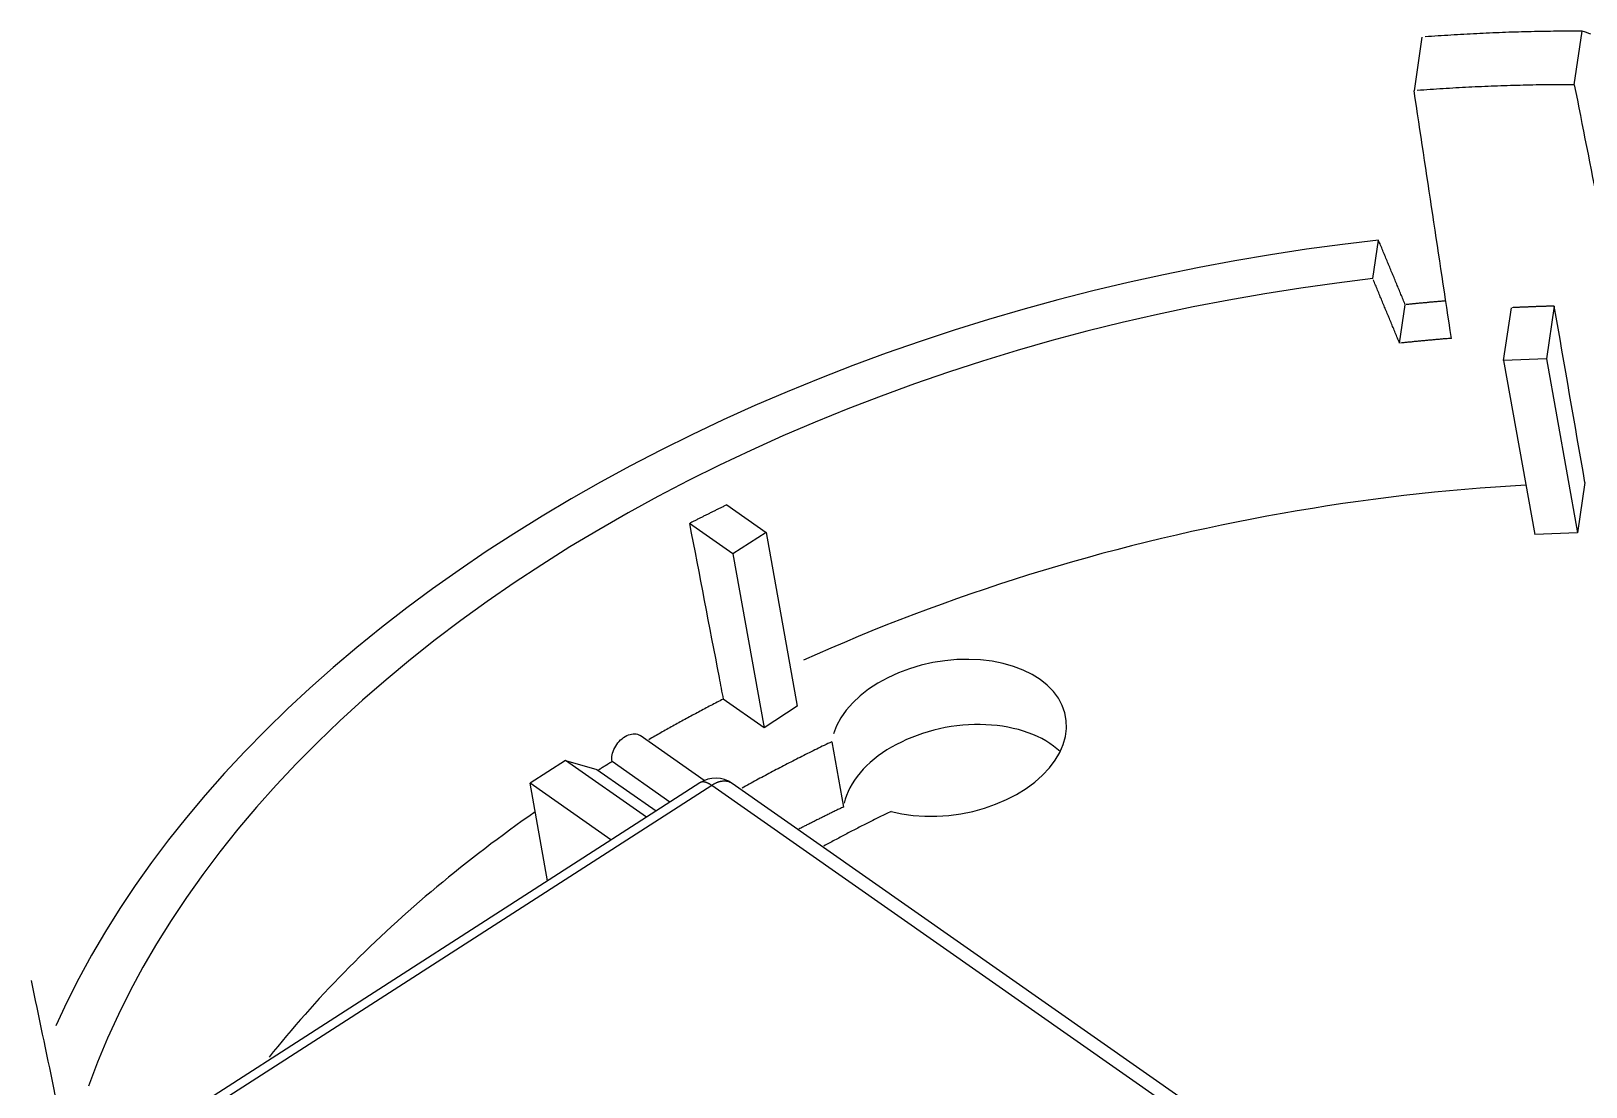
# Model space of a CAD drawing. Extents: x 31 to 995, y 307 to 726.
# Drawn here: x 371.97 to 398.8, y 558.44 to 576.66 of the extents above; entities that cross this region are included whole.
import ezdxf

# ---------------------------------------------------------------- set-up
doc = ezdxf.new("R2010")
doc.units = 0
doc.header["$LTSCALE"] = 10
doc.header["$MEASUREMENT"] = 0
doc.layers.add('3', color=7, linetype='Continuous')

msp = doc.modelspace()

# ---------------------------------------------------------------- linework, layer by layer
at = {"layer": '3', "linetype": 'Continuous'}
for p, q in [((398.599, 575.732), (398.736, 576.658)), ((395.97, 576.555), (395.834, 575.629)), ((395.122, 572.386), (395.219, 573.051)), ((395.584, 571.272), (395.682, 571.936)), ((397.379, 570.972), (397.513, 571.884)), ((398.253, 571.911), (398.118, 571)), ((398.118, 571), (397.379, 570.972)), ((397.379, 570.972), (397.916, 567.971)), ((398.118, 571), (398.655, 567.999)), ((398.783, 568.865), (398.655, 567.999)), ((383.974, 568.482), (384.654, 568.005)), ((384.079, 567.635), (383.33, 568.16)), ((384.654, 568.005), (384.079, 567.635)), ((384.654, 568.005), (385.19, 565.004)), ((398.655, 567.999), (397.916, 567.971)), ((384.079, 567.635), (384.616, 564.635)), ((384.616, 564.635), (383.912, 565.128)), ((385.19, 565.004), (384.616, 564.635)), ((383.585, 563.724), (382.479, 564.5)), ((385.784, 564.391), (385.985, 563.266)), ((381.192, 564.07), (380.579, 563.676)), ((382.588, 563.091), (381.192, 564.07)), ((381.192, 564.07), (381.732, 563.916)), ((382.993, 563.352), (381.995, 564.051)), ((381.732, 563.916), (382.755, 563.199)), ((383.509, 563.684), (373.014, 556.931)), ((383.713, 563.639), (373.217, 556.885)), ((380.88, 561.993), (380.579, 563.676)), ((381.975, 562.697), (380.579, 563.676)), ((391.538, 558.153), (383.713, 563.639)), ((391.892, 558.187), (384.067, 563.673))]:
    msp.add_line(p, q, dxfattribs=at)
for points in [[(398.736, 576.658, 0), (398.681, 576.658, 0), (398.626, 576.658, 0), (398.571, 576.658, 0), (398.516, 576.658, 0), (398.461, 576.657, 0), (398.406, 576.657, 0), (398.351, 576.656, 0), (398.296, 576.656, 0), (398.241, 576.655, 0), (398.185, 576.654, 0), (398.13, 576.653, 0), (398.075, 576.652, 0), (398.02, 576.651, 0), (397.965, 576.65, 0), (397.91, 576.649, 0), (397.854, 576.648, 0), (397.799, 576.646, 0), (397.744, 576.645, 0), (397.689, 576.643, 0), (397.633, 576.642, 0), (397.578, 576.64, 0), (397.523, 576.638, 0), (397.467, 576.637, 0), (397.412, 576.635, 0), (397.357, 576.633, 0), (397.301, 576.63, 0), (397.246, 576.628, 0), (397.191, 576.626, 0), (397.135, 576.624, 0), (397.08, 576.621, 0), (397.025, 576.619, 0), (396.969, 576.616, 0), (396.914, 576.613, 0), (396.858, 576.61, 0), (396.803, 576.608, 0), (396.747, 576.605, 0), (396.692, 576.602, 0), (396.636, 576.598, 0), (396.581, 576.595, 0), (396.525, 576.592, 0), (396.47, 576.589, 0), (396.414, 576.585, 0), (396.359, 576.582, 0), (396.303, 576.578, 0), (396.248, 576.574, 0), (396.192, 576.571, 0), (396.137, 576.567, 0), (396.081, 576.563, 0), (396.026, 576.559, 0)], [(398.599, 575.732, 0), (398.544, 575.732, 0), (398.489, 575.732, 0), (398.435, 575.732, 0), (398.38, 575.732, 0), (398.325, 575.732, 0), (398.269, 575.732, 0), (398.214, 575.731, 0), (398.159, 575.731, 0), (398.104, 575.73, 0), (398.049, 575.729, 0), (397.994, 575.729, 0), (397.939, 575.728, 0), (397.884, 575.727, 0), (397.829, 575.726, 0), (397.773, 575.725, 0), (397.718, 575.723, 0), (397.663, 575.722, 0), (397.608, 575.721, 0), (397.552, 575.719, 0), (397.497, 575.717, 0), (397.442, 575.716, 0), (397.387, 575.714, 0), (397.331, 575.712, 0), (397.276, 575.71, 0), (397.221, 575.708, 0), (397.165, 575.706, 0), (397.11, 575.704, 0), (397.054, 575.702, 0), (396.999, 575.699, 0), (396.944, 575.697, 0), (396.888, 575.694, 0), (396.833, 575.691, 0), (396.777, 575.689, 0), (396.722, 575.686, 0), (396.667, 575.683, 0), (396.611, 575.68, 0), (396.556, 575.677, 0), (396.5, 575.674, 0), (396.445, 575.67, 0), (396.389, 575.667, 0), (396.334, 575.664, 0), (396.278, 575.66, 0), (396.223, 575.656, 0), (396.167, 575.653, 0), (396.111, 575.649, 0), (396.056, 575.645, 0), (396, 575.641, 0), (395.945, 575.637, 0), (395.889, 575.633, 0)], [(395.219, 573.051, 0), (394.598, 572.977, 0), (393.978, 572.893, 0), (393.358, 572.799, 0), (392.74, 572.694, 0), (392.124, 572.579, 0), (391.51, 572.454, 0), (390.899, 572.319, 0), (390.29, 572.173, 0), (389.685, 572.018, 0), (389.084, 571.853, 0), (388.487, 571.678, 0), (387.895, 571.494, 0), (387.308, 571.3, 0), (386.726, 571.097, 0), (386.15, 570.885, 0), (385.58, 570.663, 0), (385.016, 570.433, 0), (384.46, 570.194, 0), (383.911, 569.946, 0), (383.369, 569.689, 0), (382.836, 569.425, 0), (382.31, 569.152, 0), (381.794, 568.872, 0), (381.286, 568.583, 0), (380.788, 568.287, 0), (380.3, 567.984, 0), (379.822, 567.674, 0), (379.354, 567.356, 0), (378.896, 567.032, 0), (378.45, 566.702, 0), (378.015, 566.365, 0), (377.591, 566.022, 0), (377.179, 565.673, 0), (376.78, 565.318, 0), (376.392, 564.958, 0), (376.018, 564.593, 0), (375.656, 564.223, 0), (375.307, 563.848, 0), (374.971, 563.469, 0), (374.649, 563.086, 0), (374.341, 562.698, 0), (374.047, 562.308, 0), (373.767, 561.913, 0), (373.501, 561.516, 0), (373.25, 561.115, 0), (373.013, 560.712, 0), (372.792, 560.307, 0), (372.585, 559.899, 0), (372.393, 559.49, 0)], [(395.682, 571.936, 0), (395.672, 571.958, 0), (395.663, 571.981, 0), (395.654, 572.003, 0), (395.645, 572.025, 0), (395.635, 572.047, 0), (395.626, 572.07, 0), (395.617, 572.092, 0), (395.608, 572.114, 0), (395.598, 572.137, 0), (395.589, 572.159, 0), (395.58, 572.181, 0), (395.571, 572.204, 0), (395.562, 572.226, 0), (395.552, 572.248, 0), (395.543, 572.27, 0), (395.534, 572.293, 0), (395.525, 572.315, 0), (395.515, 572.337, 0), (395.506, 572.36, 0), (395.497, 572.382, 0), (395.488, 572.404, 0), (395.478, 572.427, 0), (395.469, 572.449, 0), (395.46, 572.471, 0), (395.451, 572.493, 0), (395.441, 572.516, 0), (395.432, 572.538, 0), (395.423, 572.56, 0), (395.414, 572.583, 0), (395.404, 572.605, 0), (395.395, 572.627, 0), (395.386, 572.649, 0), (395.377, 572.672, 0), (395.367, 572.694, 0), (395.358, 572.716, 0), (395.349, 572.739, 0), (395.34, 572.761, 0), (395.33, 572.783, 0), (395.321, 572.805, 0), (395.312, 572.828, 0), (395.303, 572.85, 0), (395.293, 572.872, 0), (395.284, 572.895, 0), (395.275, 572.917, 0), (395.266, 572.939, 0), (395.256, 572.961, 0), (395.247, 572.984, 0), (395.238, 573.006, 0), (395.229, 573.028, 0)], [(395.122, 572.386, 0), (394.499, 572.31, 0), (393.878, 572.224, 0), (393.257, 572.126, 0), (392.638, 572.017, 0), (392.021, 571.898, 0), (391.407, 571.769, 0), (390.796, 571.628, 0), (390.188, 571.477, 0), (389.584, 571.316, 0), (388.984, 571.145, 0), (388.388, 570.963, 0), (387.798, 570.772, 0), (387.214, 570.571, 0), (386.635, 570.36, 0), (386.063, 570.139, 0), (385.498, 569.909, 0), (384.939, 569.67, 0), (384.389, 569.422, 0), (383.846, 569.165, 0), (383.312, 568.9, 0), (382.786, 568.626, 0), (382.27, 568.343, 0), (381.763, 568.053, 0), (381.267, 567.754, 0), (380.78, 567.448, 0), (380.304, 567.135, 0), (379.839, 566.814, 0), (379.385, 566.487, 0), (378.943, 566.152, 0), (378.513, 565.812, 0), (378.095, 565.464, 0), (377.689, 565.111, 0), (377.297, 564.752, 0), (376.917, 564.388, 0), (376.551, 564.019, 0), (376.199, 563.644, 0), (375.86, 563.265, 0), (375.536, 562.881, 0), (375.226, 562.493, 0), (374.93, 562.102, 0), (374.65, 561.706, 0), (374.384, 561.308, 0), (374.134, 560.906, 0), (373.899, 560.502, 0), (373.679, 560.095, 0), (373.476, 559.687, 0), (373.288, 559.276, 0), (373.116, 558.864, 0), (372.96, 558.45, 0)], [(395.584, 571.272, 0), (395.575, 571.295, 0), (395.565, 571.317, 0), (395.556, 571.339, 0), (395.547, 571.361, 0), (395.538, 571.384, 0), (395.528, 571.406, 0), (395.519, 571.428, 0), (395.51, 571.451, 0), (395.501, 571.473, 0), (395.491, 571.495, 0), (395.482, 571.517, 0), (395.473, 571.54, 0), (395.464, 571.562, 0), (395.454, 571.584, 0), (395.445, 571.607, 0), (395.436, 571.629, 0), (395.427, 571.651, 0), (395.417, 571.673, 0), (395.408, 571.696, 0), (395.399, 571.718, 0), (395.39, 571.74, 0), (395.38, 571.763, 0), (395.371, 571.785, 0), (395.362, 571.807, 0), (395.353, 571.829, 0), (395.343, 571.852, 0), (395.334, 571.874, 0), (395.325, 571.896, 0), (395.316, 571.919, 0), (395.306, 571.941, 0), (395.297, 571.963, 0), (395.288, 571.985, 0), (395.279, 572.008, 0), (395.269, 572.03, 0), (395.26, 572.052, 0), (395.251, 572.074, 0), (395.242, 572.097, 0), (395.233, 572.119, 0), (395.223, 572.141, 0), (395.214, 572.164, 0), (395.205, 572.186, 0), (395.196, 572.208, 0), (395.186, 572.23, 0), (395.177, 572.253, 0), (395.168, 572.275, 0), (395.159, 572.297, 0), (395.149, 572.319, 0), (395.14, 572.342, 0), (395.131, 572.364, 0)], [(396.382, 572.001, 0), (396.368, 572, 0), (396.354, 571.999, 0), (396.34, 571.998, 0), (396.326, 571.996, 0), (396.312, 571.995, 0), (396.298, 571.994, 0), (396.284, 571.993, 0), (396.27, 571.992, 0), (396.256, 571.99, 0), (396.242, 571.989, 0), (396.228, 571.988, 0), (396.214, 571.987, 0), (396.2, 571.985, 0), (396.186, 571.984, 0), (396.172, 571.983, 0), (396.158, 571.982, 0), (396.144, 571.98, 0), (396.13, 571.979, 0), (396.116, 571.978, 0), (396.102, 571.977, 0), (396.088, 571.975, 0), (396.074, 571.974, 0), (396.06, 571.973, 0), (396.046, 571.971, 0), (396.032, 571.97, 0), (396.018, 571.969, 0), (396.004, 571.968, 0), (395.99, 571.966, 0), (395.976, 571.965, 0), (395.962, 571.964, 0), (395.948, 571.962, 0), (395.934, 571.961, 0), (395.92, 571.96, 0), (395.906, 571.958, 0), (395.892, 571.957, 0), (395.878, 571.956, 0), (395.864, 571.954, 0), (395.85, 571.953, 0), (395.836, 571.951, 0), (395.822, 571.95, 0), (395.808, 571.949, 0), (395.794, 571.947, 0), (395.78, 571.946, 0), (395.766, 571.944, 0), (395.752, 571.943, 0), (395.738, 571.942, 0), (395.724, 571.94, 0), (395.71, 571.939, 0), (395.696, 571.937, 0)], [(398.253, 571.911, 0), (398.238, 571.911, 0), (398.223, 571.911, 0), (398.208, 571.91, 0), (398.194, 571.91, 0), (398.179, 571.909, 0), (398.164, 571.909, 0), (398.149, 571.909, 0), (398.135, 571.908, 0), (398.12, 571.908, 0), (398.105, 571.907, 0), (398.09, 571.907, 0), (398.075, 571.906, 0), (398.061, 571.906, 0), (398.046, 571.905, 0), (398.031, 571.905, 0), (398.016, 571.904, 0), (398.002, 571.904, 0), (397.987, 571.903, 0), (397.972, 571.903, 0), (397.957, 571.902, 0), (397.942, 571.902, 0), (397.928, 571.901, 0), (397.913, 571.901, 0), (397.898, 571.9, 0), (397.883, 571.9, 0), (397.868, 571.899, 0), (397.854, 571.898, 0), (397.839, 571.898, 0), (397.824, 571.897, 0), (397.809, 571.897, 0), (397.794, 571.896, 0), (397.78, 571.896, 0), (397.765, 571.895, 0), (397.75, 571.894, 0), (397.735, 571.894, 0), (397.72, 571.893, 0), (397.706, 571.892, 0), (397.691, 571.892, 0), (397.676, 571.891, 0), (397.661, 571.891, 0), (397.646, 571.89, 0), (397.632, 571.889, 0), (397.617, 571.889, 0), (397.602, 571.888, 0), (397.587, 571.887, 0), (397.572, 571.887, 0), (397.558, 571.886, 0), (397.543, 571.885, 0), (397.528, 571.884, 0)], [(396.479, 571.355, 0), (396.461, 571.354, 0), (396.443, 571.352, 0), (396.425, 571.351, 0), (396.407, 571.349, 0), (396.389, 571.348, 0), (396.371, 571.347, 0), (396.354, 571.345, 0), (396.336, 571.344, 0), (396.318, 571.342, 0), (396.3, 571.341, 0), (396.282, 571.339, 0), (396.264, 571.337, 0), (396.246, 571.336, 0), (396.228, 571.334, 0), (396.21, 571.333, 0), (396.192, 571.331, 0), (396.175, 571.33, 0), (396.157, 571.328, 0), (396.139, 571.326, 0), (396.121, 571.325, 0), (396.103, 571.323, 0), (396.085, 571.322, 0), (396.067, 571.32, 0), (396.049, 571.318, 0), (396.031, 571.317, 0), (396.014, 571.315, 0), (395.996, 571.313, 0), (395.978, 571.312, 0), (395.96, 571.31, 0), (395.942, 571.308, 0), (395.924, 571.306, 0), (395.906, 571.305, 0), (395.888, 571.303, 0), (395.87, 571.301, 0), (395.852, 571.3, 0), (395.835, 571.298, 0), (395.817, 571.296, 0), (395.799, 571.294, 0), (395.781, 571.292, 0), (395.763, 571.291, 0), (395.745, 571.289, 0), (395.727, 571.287, 0), (395.709, 571.285, 0), (395.691, 571.283, 0), (395.673, 571.282, 0), (395.656, 571.28, 0), (395.638, 571.278, 0), (395.62, 571.276, 0), (395.602, 571.274, 0)], [(397.763, 568.822, 0), (397.5, 568.806, 0), (397.237, 568.789, 0), (396.974, 568.769, 0), (396.711, 568.747, 0), (396.447, 568.723, 0), (396.184, 568.698, 0), (395.92, 568.67, 0), (395.657, 568.64, 0), (395.394, 568.609, 0), (395.13, 568.575, 0), (394.867, 568.539, 0), (394.604, 568.502, 0), (394.341, 568.462, 0), (394.079, 568.421, 0), (393.817, 568.377, 0), (393.555, 568.332, 0), (393.293, 568.285, 0), (393.032, 568.236, 0), (392.771, 568.184, 0), (392.511, 568.131, 0), (392.251, 568.076, 0), (391.991, 568.02, 0), (391.732, 567.961, 0), (391.474, 567.9, 0), (391.216, 567.838, 0), (390.959, 567.773, 0), (390.703, 567.707, 0), (390.447, 567.639, 0), (390.192, 567.569, 0), (389.938, 567.497, 0), (389.685, 567.424, 0), (389.432, 567.348, 0), (389.181, 567.271, 0), (388.93, 567.192, 0), (388.68, 567.111, 0), (388.431, 567.029, 0), (388.183, 566.944, 0), (387.937, 566.858, 0), (387.691, 566.77, 0), (387.446, 566.681, 0), (387.203, 566.589, 0), (386.96, 566.496, 0), (386.719, 566.402, 0), (386.479, 566.305, 0), (386.241, 566.207, 0), (386.003, 566.108, 0), (385.767, 566.006, 0), (385.533, 565.903, 0), (385.299, 565.799, 0)], [(383.974, 568.482, 0), (383.961, 568.475, 0), (383.948, 568.469, 0), (383.935, 568.463, 0), (383.922, 568.456, 0), (383.909, 568.45, 0), (383.896, 568.444, 0), (383.883, 568.437, 0), (383.87, 568.431, 0), (383.857, 568.425, 0), (383.844, 568.418, 0), (383.831, 568.412, 0), (383.818, 568.406, 0), (383.805, 568.399, 0), (383.792, 568.393, 0), (383.779, 568.386, 0), (383.767, 568.38, 0), (383.754, 568.374, 0), (383.741, 568.367, 0), (383.728, 568.361, 0), (383.715, 568.355, 0), (383.702, 568.348, 0), (383.689, 568.342, 0), (383.676, 568.335, 0), (383.663, 568.329, 0), (383.651, 568.322, 0), (383.638, 568.316, 0), (383.625, 568.31, 0), (383.612, 568.303, 0), (383.599, 568.297, 0), (383.586, 568.29, 0), (383.573, 568.284, 0), (383.561, 568.277, 0), (383.548, 568.271, 0), (383.535, 568.264, 0), (383.522, 568.258, 0), (383.509, 568.251, 0), (383.497, 568.245, 0), (383.484, 568.238, 0), (383.471, 568.232, 0), (383.458, 568.225, 0), (383.445, 568.219, 0), (383.433, 568.212, 0), (383.42, 568.206, 0), (383.407, 568.199, 0), (383.394, 568.193, 0), (383.381, 568.186, 0), (383.369, 568.18, 0), (383.356, 568.173, 0), (383.343, 568.167, 0)], [(386.809, 563.19, 0), (386.995, 563.148, 0), (387.19, 563.12, 0), (387.391, 563.106, 0), (387.597, 563.106, 0), (387.804, 563.12, 0), (388.012, 563.148, 0), (388.218, 563.19, 0), (388.419, 563.246, 0), (388.613, 563.314, 0), (388.8, 563.394, 0), (388.975, 563.485, 0), (389.139, 563.586, 0), (389.289, 563.697, 0), (389.423, 563.816, 0), (389.54, 563.941, 0), (389.639, 564.072, 0), (389.718, 564.207, 0), (389.778, 564.344, 0), (389.817, 564.483, 0), (389.835, 564.621, 0), (389.831, 564.758, 0), (389.806, 564.891, 0), (389.761, 565.02, 0), (389.695, 565.144, 0), (389.609, 565.26, 0), (389.504, 565.367, 0), (389.381, 565.465, 0), (389.242, 565.553, 0), (389.088, 565.629, 0), (388.92, 565.693, 0), (388.741, 565.744, 0), (388.551, 565.781, 0), (388.354, 565.805, 0), (388.152, 565.815, 0), (387.945, 565.81, 0), (387.737, 565.791, 0), (387.53, 565.758, 0), (387.326, 565.712, 0), (387.126, 565.653, 0), (386.934, 565.581, 0), (386.751, 565.497, 0), (386.579, 565.402, 0), (386.42, 565.298, 0), (386.275, 565.184, 0), (386.146, 565.063, 0), (386.035, 564.936, 0), (385.942, 564.804, 0), (385.869, 564.668, 0), (385.816, 564.53, 0)], [(383.912, 565.128, 0), (383.885, 565.115, 0), (383.858, 565.101, 0), (383.831, 565.087, 0), (383.805, 565.073, 0), (383.778, 565.059, 0), (383.751, 565.045, 0), (383.725, 565.031, 0), (383.698, 565.018, 0), (383.672, 565.004, 0), (383.645, 564.99, 0), (383.618, 564.976, 0), (383.592, 564.962, 0), (383.565, 564.948, 0), (383.539, 564.933, 0), (383.513, 564.919, 0), (383.486, 564.905, 0), (383.46, 564.891, 0), (383.433, 564.877, 0), (383.407, 564.863, 0), (383.381, 564.849, 0), (383.354, 564.835, 0), (383.328, 564.82, 0), (383.302, 564.806, 0), (383.276, 564.792, 0), (383.25, 564.777, 0), (383.223, 564.763, 0), (383.197, 564.749, 0), (383.171, 564.734, 0), (383.145, 564.72, 0), (383.119, 564.706, 0), (383.093, 564.691, 0), (383.067, 564.677, 0), (383.041, 564.662, 0), (383.015, 564.648, 0), (382.989, 564.633, 0), (382.963, 564.619, 0), (382.937, 564.604, 0), (382.911, 564.59, 0), (382.885, 564.575, 0), (382.859, 564.561, 0), (382.834, 564.546, 0), (382.808, 564.531, 0), (382.782, 564.517, 0), (382.756, 564.502, 0), (382.731, 564.487, 0), (382.705, 564.473, 0), (382.679, 564.458, 0), (382.654, 564.443, 0), (382.628, 564.428, 0)], [(389.726, 564.222, 0), (389.671, 564.272, 0), (389.611, 564.319, 0), (389.547, 564.364, 0), (389.48, 564.407, 0), (389.409, 564.446, 0), (389.335, 564.483, 0), (389.257, 564.518, 0), (389.176, 564.549, 0), (389.092, 564.577, 0), (389.006, 564.602, 0), (388.917, 564.624, 0), (388.826, 564.643, 0), (388.733, 564.659, 0), (388.638, 564.672, 0), (388.542, 564.681, 0), (388.444, 564.687, 0), (388.346, 564.689, 0), (388.246, 564.689, 0), (388.146, 564.685, 0), (388.045, 564.677, 0), (387.945, 564.667, 0), (387.844, 564.653, 0), (387.744, 564.636, 0), (387.645, 564.615, 0), (387.546, 564.592, 0), (387.449, 564.565, 0), (387.353, 564.535, 0), (387.258, 564.503, 0), (387.166, 564.467, 0), (387.075, 564.429, 0), (386.987, 564.388, 0), (386.901, 564.345, 0), (386.818, 564.299, 0), (386.738, 564.251, 0), (386.661, 564.2, 0), (386.587, 564.147, 0), (386.517, 564.093, 0), (386.45, 564.036, 0), (386.387, 563.978, 0), (386.329, 563.918, 0), (386.274, 563.857, 0), (386.223, 563.794, 0), (386.177, 563.73, 0), (386.136, 563.666, 0), (386.099, 563.6, 0), (386.066, 563.534, 0), (386.039, 563.467, 0), (386.016, 563.4, 0), (385.998, 563.333, 0)], [(385.784, 564.391, 0), (385.751, 564.376, 0), (385.719, 564.36, 0), (385.687, 564.345, 0), (385.655, 564.329, 0), (385.622, 564.314, 0), (385.59, 564.298, 0), (385.558, 564.282, 0), (385.526, 564.266, 0), (385.494, 564.251, 0), (385.462, 564.235, 0), (385.43, 564.219, 0), (385.398, 564.203, 0), (385.366, 564.187, 0), (385.334, 564.171, 0), (385.302, 564.155, 0), (385.27, 564.139, 0), (385.238, 564.123, 0), (385.206, 564.107, 0), (385.174, 564.091, 0), (385.143, 564.075, 0), (385.111, 564.059, 0), (385.079, 564.042, 0), (385.048, 564.026, 0), (385.016, 564.01, 0), (384.985, 563.994, 0), (384.953, 563.977, 0), (384.921, 563.961, 0), (384.89, 563.944, 0), (384.859, 563.928, 0), (384.827, 563.911, 0), (384.796, 563.895, 0), (384.765, 563.878, 0), (384.733, 563.862, 0), (384.702, 563.845, 0), (384.671, 563.828, 0), (384.64, 563.812, 0), (384.609, 563.795, 0), (384.577, 563.778, 0), (384.546, 563.762, 0), (384.515, 563.745, 0), (384.484, 563.728, 0), (384.453, 563.711, 0), (384.423, 563.694, 0), (384.392, 563.677, 0), (384.361, 563.66, 0), (384.33, 563.643, 0), (384.299, 563.626, 0), (384.269, 563.609, 0), (384.238, 563.592, 0)], [(381.995, 564.051, 0), (381.99, 564.048, 0), (381.985, 564.045, 0), (381.981, 564.042, 0), (381.976, 564.039, 0), (381.971, 564.036, 0), (381.966, 564.033, 0), (381.961, 564.03, 0), (381.956, 564.027, 0), (381.951, 564.024, 0), (381.946, 564.021, 0), (381.942, 564.018, 0), (381.937, 564.015, 0), (381.932, 564.012, 0), (381.927, 564.009, 0), (381.922, 564.006, 0), (381.917, 564.003, 0), (381.913, 564, 0), (381.908, 563.997, 0), (381.903, 563.994, 0), (381.898, 563.991, 0), (381.893, 563.988, 0), (381.888, 563.985, 0), (381.883, 563.982, 0), (381.879, 563.979, 0), (381.874, 563.976, 0), (381.869, 563.973, 0), (381.864, 563.97, 0), (381.859, 563.967, 0), (381.854, 563.964, 0), (381.85, 563.961, 0), (381.845, 563.958, 0), (381.84, 563.955, 0), (381.835, 563.952, 0), (381.83, 563.949, 0), (381.825, 563.946, 0), (381.821, 563.943, 0), (381.816, 563.94, 0), (381.811, 563.937, 0), (381.806, 563.934, 0), (381.801, 563.931, 0), (381.796, 563.928, 0), (381.792, 563.925, 0), (381.787, 563.922, 0), (381.782, 563.919, 0), (381.777, 563.916, 0), (381.772, 563.913, 0), (381.767, 563.91, 0), (381.763, 563.907, 0), (381.758, 563.904, 0)], [(384.067, 563.673, 0), (384.061, 563.677, 0), (384.056, 563.68, 0), (384.05, 563.684, 0), (384.045, 563.687, 0), (384.039, 563.69, 0), (384.033, 563.692, 0), (384.027, 563.695, 0), (384.021, 563.697, 0), (384.015, 563.7, 0), (384.009, 563.702, 0), (384.002, 563.704, 0), (383.996, 563.705, 0), (383.989, 563.707, 0), (383.983, 563.708, 0), (383.976, 563.709, 0), (383.969, 563.71, 0), (383.962, 563.711, 0), (383.955, 563.712, 0), (383.948, 563.712, 0), (383.941, 563.713, 0), (383.934, 563.713, 0), (383.927, 563.713, 0), (383.92, 563.712, 0), (383.912, 563.712, 0), (383.905, 563.711, 0), (383.898, 563.71, 0), (383.89, 563.709, 0), (383.883, 563.708, 0), (383.875, 563.707, 0), (383.868, 563.705, 0), (383.86, 563.704, 0), (383.852, 563.702, 0), (383.845, 563.7, 0), (383.837, 563.698, 0), (383.829, 563.695, 0), (383.821, 563.693, 0), (383.814, 563.69, 0), (383.806, 563.687, 0), (383.798, 563.684, 0), (383.79, 563.681, 0), (383.783, 563.677, 0), (383.775, 563.674, 0), (383.767, 563.67, 0), (383.759, 563.666, 0), (383.751, 563.662, 0), (383.744, 563.658, 0), (383.736, 563.653, 0), (383.728, 563.649, 0), (383.72, 563.644, 0)], [(383.713, 563.639, 0), (383.708, 563.642, 0), (383.703, 563.646, 0), (383.698, 563.649, 0), (383.693, 563.652, 0), (383.688, 563.655, 0), (383.683, 563.658, 0), (383.678, 563.661, 0), (383.673, 563.664, 0), (383.669, 563.666, 0), (383.664, 563.669, 0), (383.659, 563.671, 0), (383.655, 563.674, 0), (383.65, 563.676, 0), (383.645, 563.678, 0), (383.641, 563.68, 0), (383.636, 563.682, 0), (383.632, 563.684, 0), (383.627, 563.686, 0), (383.623, 563.687, 0), (383.618, 563.689, 0), (383.614, 563.69, 0), (383.609, 563.692, 0), (383.605, 563.693, 0), (383.601, 563.694, 0), (383.597, 563.695, 0), (383.593, 563.696, 0), (383.588, 563.697, 0), (383.584, 563.697, 0), (383.58, 563.698, 0), (383.576, 563.698, 0), (383.573, 563.699, 0), (383.569, 563.699, 0), (383.565, 563.699, 0), (383.561, 563.699, 0), (383.557, 563.699, 0), (383.554, 563.699, 0), (383.55, 563.698, 0), (383.547, 563.698, 0), (383.543, 563.697, 0), (383.54, 563.697, 0), (383.536, 563.696, 0), (383.533, 563.695, 0), (383.53, 563.694, 0), (383.527, 563.693, 0), (383.524, 563.692, 0), (383.521, 563.691, 0), (383.518, 563.689, 0), (383.515, 563.688, 0), (383.512, 563.686, 0)], [(380.667, 563.182, 0), (380.556, 563.104, 0), (380.445, 563.026, 0), (380.335, 562.947, 0), (380.226, 562.868, 0), (380.118, 562.788, 0), (380.01, 562.708, 0), (379.903, 562.628, 0), (379.796, 562.547, 0), (379.69, 562.466, 0), (379.585, 562.385, 0), (379.481, 562.303, 0), (379.377, 562.22, 0), (379.274, 562.138, 0), (379.172, 562.055, 0), (379.071, 561.971, 0), (378.97, 561.888, 0), (378.87, 561.803, 0), (378.77, 561.719, 0), (378.672, 561.634, 0), (378.574, 561.549, 0), (378.477, 561.464, 0), (378.38, 561.378, 0), (378.284, 561.292, 0), (378.19, 561.205, 0), (378.095, 561.118, 0), (378.002, 561.031, 0), (377.909, 560.944, 0), (377.818, 560.856, 0), (377.727, 560.768, 0), (377.636, 560.679, 0), (377.547, 560.591, 0), (377.458, 560.502, 0), (377.37, 560.412, 0), (377.283, 560.323, 0), (377.197, 560.233, 0), (377.111, 560.143, 0), (377.026, 560.052, 0), (376.942, 559.961, 0), (376.859, 559.87, 0), (376.777, 559.779, 0), (376.696, 559.687, 0), (376.615, 559.596, 0), (376.535, 559.504, 0), (376.456, 559.411, 0), (376.378, 559.319, 0), (376.301, 559.226, 0), (376.224, 559.133, 0), (376.148, 559.039, 0), (376.074, 558.946, 0)], [(385.985, 563.266, 0), (385.969, 563.259, 0), (385.953, 563.251, 0), (385.938, 563.243, 0), (385.922, 563.236, 0), (385.906, 563.228, 0), (385.89, 563.221, 0), (385.874, 563.213, 0), (385.859, 563.205, 0), (385.843, 563.198, 0), (385.827, 563.19, 0), (385.811, 563.182, 0), (385.796, 563.175, 0), (385.78, 563.167, 0), (385.764, 563.159, 0), (385.748, 563.152, 0), (385.733, 563.144, 0), (385.717, 563.136, 0), (385.701, 563.128, 0), (385.685, 563.121, 0), (385.67, 563.113, 0), (385.654, 563.105, 0), (385.638, 563.097, 0), (385.623, 563.09, 0), (385.607, 563.082, 0), (385.591, 563.074, 0), (385.576, 563.066, 0), (385.56, 563.059, 0), (385.544, 563.051, 0), (385.529, 563.043, 0), (385.513, 563.035, 0), (385.498, 563.027, 0), (385.482, 563.019, 0), (385.466, 563.012, 0), (385.451, 563.004, 0), (385.435, 562.996, 0), (385.42, 562.988, 0), (385.404, 562.98, 0), (385.389, 562.972, 0), (385.373, 562.964, 0), (385.357, 562.956, 0), (385.342, 562.948, 0), (385.326, 562.941, 0), (385.311, 562.933, 0), (385.295, 562.925, 0), (385.28, 562.917, 0), (385.264, 562.909, 0), (385.249, 562.901, 0), (385.233, 562.893, 0), (385.218, 562.885, 0)], [(386.809, 563.19, 0), (386.785, 563.178, 0), (386.761, 563.166, 0), (386.737, 563.155, 0), (386.713, 563.143, 0), (386.688, 563.131, 0), (386.664, 563.119, 0), (386.64, 563.107, 0), (386.616, 563.096, 0), (386.592, 563.084, 0), (386.568, 563.072, 0), (386.544, 563.06, 0), (386.52, 563.048, 0), (386.496, 563.036, 0), (386.472, 563.024, 0), (386.449, 563.012, 0), (386.425, 563, 0), (386.401, 562.988, 0), (386.377, 562.976, 0), (386.353, 562.964, 0), (386.33, 562.952, 0), (386.306, 562.94, 0), (386.282, 562.928, 0), (386.258, 562.916, 0), (386.235, 562.903, 0), (386.211, 562.891, 0), (386.187, 562.879, 0), (386.164, 562.867, 0), (386.14, 562.855, 0), (386.117, 562.842, 0), (386.093, 562.83, 0), (386.069, 562.818, 0), (386.046, 562.805, 0), (386.022, 562.793, 0), (385.999, 562.781, 0), (385.976, 562.768, 0), (385.952, 562.756, 0), (385.929, 562.743, 0), (385.905, 562.731, 0), (385.882, 562.718, 0), (385.859, 562.706, 0), (385.835, 562.693, 0), (385.812, 562.681, 0), (385.789, 562.668, 0), (385.766, 562.656, 0), (385.742, 562.643, 0), (385.719, 562.63, 0), (385.696, 562.618, 0), (385.673, 562.605, 0), (385.65, 562.592, 0)]]:
    msp.add_polyline3d(points, dxfattribs=at)
msp.add_arc((383.78, 563.264), 0.5, 54.9662, 122.7608, dxfattribs=at)
for points in [[(398.885, 576.605), (398.835, 576.623), (398.786, 576.641), (398.736, 576.658)], [(396.479, 571.355), (396.264, 572.78), (396.049, 574.204), (395.834, 575.629)], [(398.599, 575.732), (398.879, 574.31), (399.158, 572.888), (399.437, 571.466)], [(398.783, 568.865), (398.606, 569.88), (398.429, 570.896), (398.253, 571.911)], [(371.969, 560.272), (372.227, 559.035), (372.485, 557.799), (372.744, 556.562)]]:
    msp.add_open_spline(points, degree=3, dxfattribs=at)
for points, knots in [([(383.33, 568.16), (383.5, 567.274), (383.67, 566.388), (383.84, 565.502), (383.864, 565.377), (383.888, 565.253), (383.912, 565.128)], [0, 0, 0, 0, 0.876889, 0.876889, 0.876889, 1, 1, 1, 1]), ([(381.995, 564.051), (381.982, 564.121), (381.998, 564.208), (382.081, 564.368), (382.147, 564.44), (382.294, 564.527), (382.371, 564.541), (382.449, 564.517), (382.465, 564.51), (382.479, 564.5)], [0, 0, 0, 0, 0.304913, 0.304913, 0.609826, 0.609826, 0.914738, 0.914738, 1, 1, 1, 1])]:
    msp.add_open_spline(points, degree=3, knots=knots, dxfattribs=at)

doc.saveas('drawing.dxf')
